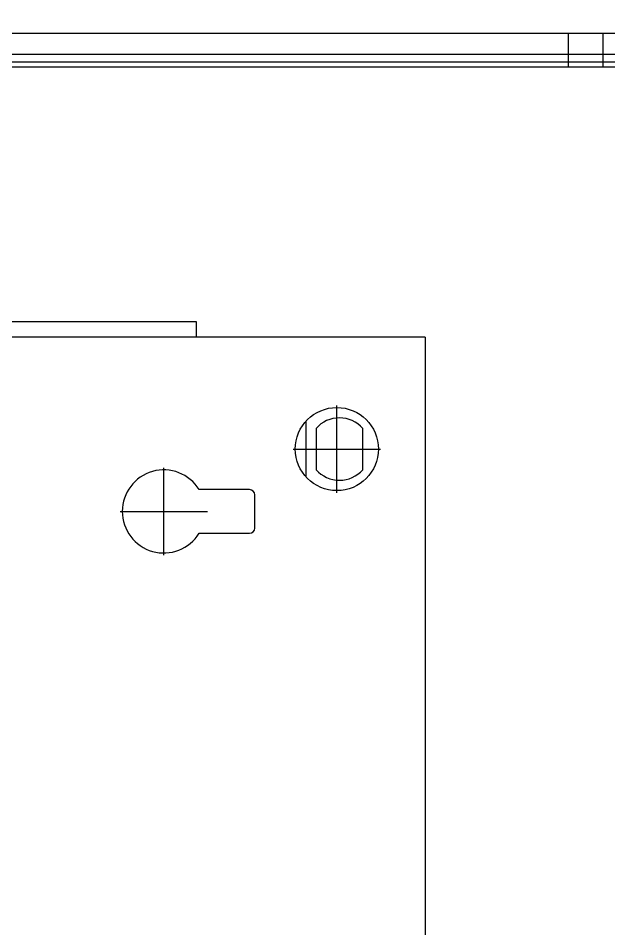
# Model space of a CAD drawing. Header units: millimetres. Extents: x 37984 to 70752, y 14140 to 37584.
# Drawn here: x 39374.6 to 39488.3, y 20595.6 to 20770.8 of the extents above; entities that cross this region are included whole.
import ezdxf

# ---------------------------------------------------------------- set-up
doc = ezdxf.new("R2010")
doc.units = ezdxf.units.MM
doc.set_wipeout_variables(frame=1)
doc.layers.add('! NO PLOT !', color=7, linetype='Continuous', true_color=0xff75dd, plot=False)
doc.layers.add('000-PI-Oprema', color=30, linetype='Continuous', lineweight=5)
doc.layers.add('000-PI-ORMAR', color=2, linetype='Continuous')

# ---------------------------------------------------------------- blocks, each defined once
blk = doc.blocks.new('8606.000_back')
at = {"layer": '000-PI-ORMAR'}
for p, q in [((48181.52, 38582.57), (48157.52, 38582.57)), ((48157.52, 38582.57), (48157.52, 38579.67)), ((48181.52, 38579.67), (48181.52, 38582.57)), ((47618.27, 38579.67), (48185.77, 38579.67)), ((48185.77, 38573.17), (48185.77, 38579.67)), ((47618.27, 38575.67), (48185.77, 38575.67)), ((48185.77, 38575.67), (48198.02, 38575.67)), ((47618.27, 38574.17), (48185.77, 38574.17)), ((48185.77, 38574.17), (48196.52, 38574.17)), ((48198.03, 38573.17), (47606.03, 38573.17))]:
    blk.add_line(p, q, dxfattribs=at)
blk = doc.blocks.new('8606.000_montažna')
at = {"layer": '! NO PLOT !'}
for p, q in [((51182.39, 38449.42), (51182.39, 36559.42)), ((51165.39, 38419.52), (51165.39, 38436.32)), ((51159.39, 38433.21), (51159.39, 38422.63)), ((51161.39, 38431.89), (51161.39, 38423.95)), ((51170.39, 38423.95), (51170.39, 38431.89)), ((51156.99, 38427.92), (51173.79, 38427.92)), ((51132.09, 38407.52), (51132.09, 38424.32)), ((51148.59, 38420.12), (51138.9, 38420.12)), ((51149.59, 38412.72), (51149.59, 38419.12)), ((51123.69, 38415.92), (51140.49, 38415.92)), ((51138.9, 38411.72), (51148.59, 38411.72))]:
    blk.add_line(p, q, dxfattribs=at)
blk.add_circle((51165.39, 38427.92), 8, dxfattribs=at)
for centre, radius, start, end in [((51165.89, 38427.92), 6, 41.4096, 138.5904), ((51132.09, 38415.92), 8, 31.6682, 328.3318), ((51165.89, 38427.92), 6, 221.4096, 318.5904), ((51148.59, 38419.12), 1, 0, 90), ((51148.59, 38412.72), 1, 270, 0)]:
    blk.add_arc(centre, radius, start, end, dxfattribs=at)
at = {"layer": '000-PI-ORMAR'}
for p, q in [((51138.39, 38452.42), (50727.39, 38452.42)), ((51138.39, 38449.42), (51138.39, 38452.42)), ((51138.39, 38449.42), (50727.39, 38449.42)), ((51182.39, 38449.42), (51138.39, 38449.42))]:
    blk.add_line(p, q, dxfattribs=at)
blk = doc.blocks.new('SE_krov_300mm')
at = {"layer": '000-PI-ORMAR'}
for p, q in [((-485, 6.5), (507, 6.5)), ((490, 6.5), (490, 0.5)), ((466.5, 0), (-466.5, 0)), ((490, 0), (466.5, 0)), ((490, 0.5), (490, 0))]:
    blk.add_line(p, q, dxfattribs=at)

msp = doc.modelspace()

# ---------------------------------------------------------------- linework, layer by layer
at = {"layer": '000-PI-ORMAR', "ltscale": 0.25}
msp.add_line((39452.934, 20709.404), (39452.934, 18819.404), dxfattribs=at)

# ---------------------------------------------------------------- block references
at = {"layer": '000-PI-Oprema'}
msp.add_blockref('8606.000_montažna', (-11729.461, -17740.014), dxfattribs=at)
at = {"layer": '000-PI-ORMAR'}
msp.add_blockref('8606.000_back', (-8698.583, -17811.766), dxfattribs=at)

# ---------------------------------------------------------------- next in the draw order: wipeouts: each hides what was drawn before it
msp.add_wipeout([(38505.42, 21054.904), (39497.42, 21054.904), (39497.42, 20767.904), (38505.42, 20767.904)]).dxf.layer = '000-PI-ORMAR'

# ---------------------------------------------------------------- next in the draw order: block references
msp.add_blockref('SE_krov_300mm', (38990.42, 20761.404))

doc.saveas('drawing.dxf')
